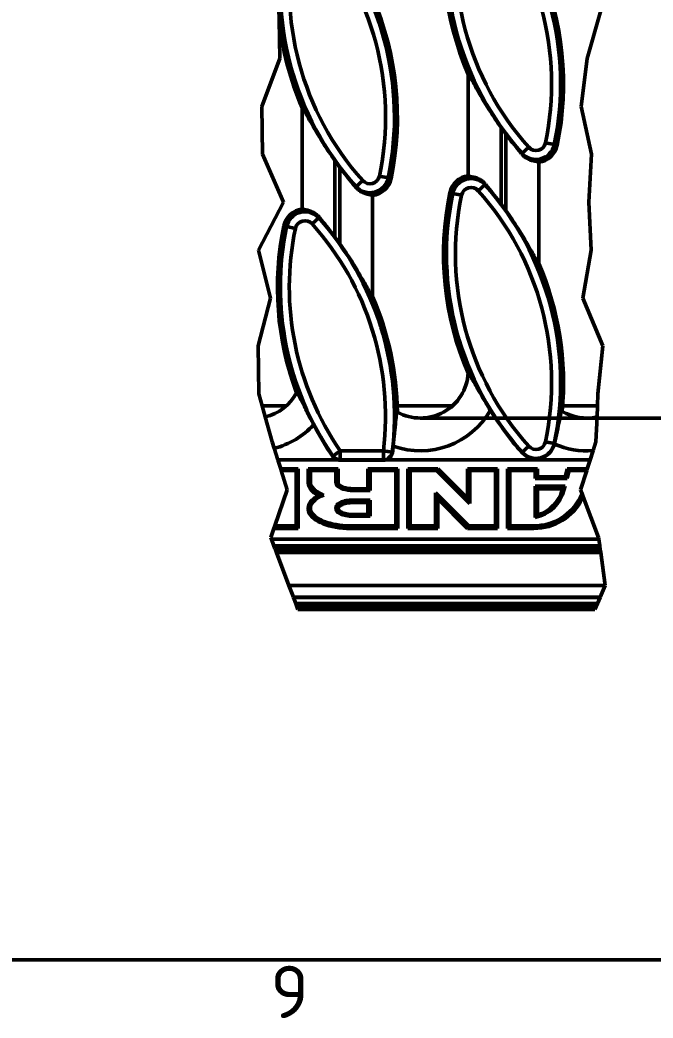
# Model space of a CAD drawing. Header units: millimetres. Extents: x 0 to 2219, y -32 to 1188.
# Drawn here: x 455.2 to 539.9, y 32.2 to 165.8 of the extents above; entities that cross this region are included whole.
import ezdxf

# ---------------------------------------------------------------- set-up
doc = ezdxf.new("R2010")
doc.units = ezdxf.units.MM
doc.header["$LTSCALE"] = 2
doc.layers.get('0').update_dxf_attribs({"lineweight": 50})
doc.layers.get('Defpoints').update_dxf_attribs({"lineweight": 50})
for name, color, linetype, lineweight in [('Bemaßung (ISO)', 7, 'Continuous', 50), ('Bruchlinie (ISO)', 7, 'Continuous', 50), ('Rahmen (ISO)', 7, 'Continuous', 50), ('Sichtbar (ISO)', 7, 'Continuous', 50), ('Sichtbar schmal (ISO)', 7, 'Continuous', 50)]:
    doc.layers.add(name, color=color, linetype=linetype, lineweight=lineweight)
doc.styles.add('Notiztext (DIN)', font='isocpeur.ttf')
doc.styles.add('TXT 3_5', font='isocpeur.ttf')
doc.dimstyles.new('Anrin Standard (DIN)', dxfattribs={"dimscale": 2, "dimtxt": 3.5, "dimasz": 2.5, "dimexe": 2, "dimexo": 0, "dimgap": 0.8, "dimtad": 1, "dimrnd": 1e-08, "dimtxsty": 'TXT 3_5', "dimcen": 0.09, "dimdle": 10, "dimclrd": 256, "dimclre": 256, "dimclrt": 256, "dimadec": 0, "dimazin": 2, "dimtfac": 0.714286, "dimtmove": 0, "dimatfit": 3, "dimfxl": 1, "dimtolj": 1, "dimlwd": -1, "dimlwe": -1, "dimarcsym": 0})

# ---------------------------------------------------------------- blocks, each defined once
blk = doc.blocks.new('Ränder Standardrahmen')
at = {"layer": 'Rahmen (ISO)', "flags": 128}
blk.add_lwpolyline([(20, 20), (20, 574), (821, 574), (821, 20), (20, 20)], dxfattribs=at)
at = {"layer": 'Rahmen (ISO)', "insert": (244.37, 16.1), "char_height": 3.5, "attachment_point": 7, "style": 'Notiztext (DIN)'}
blk.add_mtext('9', dxfattribs=at)
blk = doc.blocks.new('*D41')
at = {"layer": 'Bemaßung (ISO)', "transparency": 16777216}
for p, q in [((508.81, 232.5), (557.85, 232.5)), ((553.85, 227.5), (553.85, 117.5)), ((508.81, 112.5), (557.85, 112.5))]:
    blk.add_line(p, q, dxfattribs=at)
for points in [[(553.01, 227.5), (554.68, 227.5), (553.85, 232.5)], [(553.01, 117.5), (554.68, 117.5), (553.85, 112.5)]]:
    blk.add_solid(points, dxfattribs=at)
at = {"layer": 'Defpoints', "color": 0, "transparency": 16777216}
for p in [(508.81, 232.5), (508.81, 112.5), (553.85, 112.5)]:
    blk.add_point(p, dxfattribs=at)
at = {"layer": 'Bemaßung (ISO)', "transparency": 16777216, "insert": (545.25, 166.55), "char_height": 7, "attachment_point": 1, "rotation": 90, "style": 'TXT 3_5'}
blk.add_mtext('\\A1;150', dxfattribs=at)

msp = doc.modelspace()

# ---------------------------------------------------------------- linework, layer by layer
at = {"layer": 'Bruchlinie (ISO)'}
for p, q in [((532.9522, 167.0442), (531.121, 160.6308)), ((489.9952, 160.6308), (489.8962, 165.7848)), ((487.6056, 154.2173), (489.9952, 160.6308)), ((531.121, 160.6308), (530.2921, 154.2173)), ((487.6774, 147.8039), (487.6056, 154.2173)), ((530.2921, 154.2173), (531.6795, 147.8039)), ((490.4907, 141.3904), (487.6774, 147.8039)), ((531.6795, 147.8039), (531.349, 141.3904)), ((487.1206, 134.977), (490.4907, 141.3904)), ((531.349, 141.3904), (531.6438, 134.977)), ((488.7347, 128.5636), (487.1206, 134.977)), ((531.6438, 134.977), (530.5365, 128.5636)), ((487.1014, 122.1501), (488.7347, 128.5636)), ((530.5365, 128.5636), (533.221, 122.1501)), ((487.2007, 115.7367), (487.1014, 122.1501)), ((533.221, 122.1501), (532.5579, 115.7367)), ((487.6421, 114.1317), (487.2007, 115.7367)), ((532.5579, 115.7367), (532.4904, 114.1317)), ((488.0442, 112.6696), (487.6421, 114.1317)), ((532.4904, 114.1317), (532.4283, 112.6558)), ((488.9644, 109.3233), (488.0442, 112.6696)), ((532.4283, 112.6558), (532.288, 109.3233)), ((489.2392, 108.4511), (488.9644, 109.3233)), ((489.7274, 106.9015), (489.2392, 108.4511)), ((532.288, 109.3233), (531.9123, 108.1558)), ((490.1043, 105.7049), (489.7274, 106.9015)), ((531.5088, 106.9015), (531.1237, 105.7049)), ((531.9123, 108.1558), (531.5088, 106.9015)), ((490.177, 105.4744), (490.1043, 105.7049)), ((531.1237, 105.7049), (531.0496, 105.4744)), ((490.9849, 102.9098), (490.177, 105.4744)), ((531.0496, 105.4744), (530.2243, 102.9098)), ((489.331, 98.0776), (490.9849, 102.9098)), ((530.2243, 102.9098), (530.4269, 102.3721)), ((530.4269, 102.3721), (530.5794, 101.9672)), ((530.5794, 101.9672), (532.6401, 96.4964)), ((488.7898, 96.4964), (489.2111, 97.7273)), ((489.2111, 97.7273), (489.331, 98.0776)), ((488.8737, 96.2744), (488.7898, 96.4964)), ((488.8737, 96.2744), (489.1975, 95.4176)), ((532.6401, 96.4964), (532.6712, 96.2744)), ((532.7908, 95.4176), (532.6712, 96.2744)), ((489.3321, 95.0615), (489.1975, 95.4176)), ((489.3926, 94.9015), (489.3321, 95.0615)), ((489.3926, 94.9015), (489.5438, 94.5015)), ((532.7908, 95.4176), (532.8629, 94.9015)), ((532.9188, 94.5015), (532.8629, 94.9015)), ((491.2068, 90.1015), (489.5438, 94.5015)), ((532.9188, 94.5015), (533.5333, 90.1015)), ((491.8038, 88.5221), (491.2068, 90.1015)), ((533.5359, 90.0829), (532.8514, 88.5221)), ((533.5333, 90.1015), (533.5359, 90.0829)), ((491.8038, 88.5221), (491.8115, 88.5015)), ((492.1139, 87.7015), (491.8115, 88.5015)), ((532.8424, 88.5015), (532.4915, 87.7015)), ((532.8424, 88.5015), (532.8514, 88.5221)), ((492.2651, 87.3015), (492.1139, 87.7015)), ((492.2651, 87.3015), (492.4163, 86.9015)), ((532.1407, 86.9015), (532.3161, 87.3015)), ((532.4915, 87.7015), (532.3161, 87.3015))]:
    msp.add_line(p, q, dxfattribs=at)
msp.add_rational_spline([(489.8962, 165.7848), (489.8841, 166.4152), (489.8721, 167.0442)], [1.00000380315, 1.00067987736, 1.00110971986], degree=2, dxfattribs=at)
at = {"layer": 'Sichtbar (ISO)'}
for p, q in [((515.2091, 158.4741), (515.2091, 144.9295)), ((492.9869, 154.0297), (492.9869, 140.485)), ((524.6313, 133.1956), (524.6313, 146.7402)), ((502.4091, 128.7512), (502.4091, 142.2958)), ((489.7274, 106.9015), (497.7569, 106.9015)), ((504.1914, 106.9015), (531.5088, 106.9015)), ((490.1043, 105.7049), (492.4535, 105.7049)), ((492.4535, 105.7049), (492.1624, 105.4744)), ((492.4535, 105.7049), (492.4535, 97.7273)), ((493.7869, 103.8435), (493.7869, 105.7049)), ((493.7869, 105.7049), (497.7869, 105.7049)), ((493.7869, 105.7049), (494.0781, 105.4744)), ((497.7869, 105.7049), (497.4957, 105.4744)), ((497.7869, 105.7049), (497.7869, 103.8435)), ((498.0604, 106.8622), (503.8869, 106.8622)), ((501.7869, 103.0457), (501.7869, 105.7049)), ((501.7869, 105.7049), (505.7869, 105.7049)), ((501.7869, 105.7049), (502.0781, 105.4744)), ((505.7869, 105.7049), (505.4957, 105.4744)), ((505.7869, 105.7049), (505.7869, 97.7273)), ((507.1202, 97.7273), (507.1202, 105.7049)), ((507.1202, 105.7049), (511.1202, 105.7049)), ((507.1202, 105.7049), (507.4114, 105.4744)), ((511.1202, 105.7049), (510.9996, 105.4744)), ((511.1202, 105.7049), (515.1202, 101.7161)), ((515.1202, 101.7161), (515.1202, 105.7049)), ((515.1202, 105.7049), (519.1202, 105.7049)), ((515.1202, 105.7049), (515.4114, 105.4744)), ((519.1202, 105.7049), (518.829, 105.4744)), ((519.1202, 105.7049), (519.1202, 97.7273)), ((520.4535, 97.7273), (520.4535, 105.7049)), ((520.4535, 105.7049), (524.4535, 105.7049)), ((520.4535, 105.7049), (520.7447, 105.4744)), ((524.4535, 105.7049), (524.1624, 105.4744)), ((524.4535, 105.7049), (524.4535, 104.6412)), ((528.1869, 104.6412), (528.4535, 105.7049)), ((528.4535, 105.7049), (531.1237, 105.7049)), ((528.4535, 105.7049), (528.6809, 105.4744)), ((490.177, 105.4744), (492.1624, 105.4744)), ((492.1624, 105.4744), (492.1624, 98.0776)), ((494.0781, 103.9033), (494.0781, 105.4744)), ((494.0781, 105.4744), (497.4957, 105.4744)), ((497.4957, 105.4744), (497.4957, 103.9033)), ((502.0781, 102.8152), (502.0781, 105.4744)), ((502.0781, 105.4744), (505.4957, 105.4744)), ((505.4957, 105.4744), (505.4957, 98.0776)), ((507.4114, 98.0776), (507.4114, 105.4744)), ((507.4114, 105.4744), (510.9996, 105.4744)), ((510.9996, 105.4744), (515.4114, 101.075)), ((515.4114, 101.075), (515.4114, 105.4744)), ((515.4114, 105.4744), (518.829, 105.4744)), ((518.829, 105.4744), (518.829, 98.0776)), ((520.7447, 105.4744), (524.1624, 105.4744)), ((520.7447, 98.0776), (520.7447, 105.4744)), ((524.1624, 105.4744), (524.1624, 104.4107)), ((524.4535, 104.6412), (524.1624, 104.4107)), ((524.1624, 104.4107), (528.4142, 104.4107)), ((524.4535, 104.6412), (528.1869, 104.6412)), ((528.1869, 104.6412), (528.4142, 104.4107)), ((528.4142, 104.4107), (528.6809, 105.4744)), ((528.6809, 105.4744), (531.0496, 105.4744)), ((499.7869, 103.0457), (501.7869, 103.0457)), ((501.7869, 103.0457), (502.0781, 102.8152)), ((524.1624, 99.2003), (524.1624, 103.396)), ((524.1624, 103.396), (528.1598, 103.396)), ((524.4535, 103.0457), (524.1624, 103.396)), ((524.4535, 103.0457), (524.4535, 99.512)), ((527.7869, 103.0457), (524.4535, 103.0457)), ((527.759, 102.9346), (527.7869, 103.0457)), ((527.7869, 103.0457), (528.1598, 103.396)), ((528.1598, 103.396), (528.0415, 102.924)), ((499.7869, 102.8152), (502.0781, 102.8152)), ((499.7869, 101.5345), (502.0781, 101.5345)), ((501.7869, 101.1843), (502.0781, 101.5345)), ((502.0781, 101.5345), (502.0781, 99.3583)), ((515.2408, 98.0776), (510.829, 102.477)), ((511.1202, 101.7161), (510.829, 102.477)), ((510.829, 102.477), (510.829, 98.0776)), ((515.1202, 97.7273), (511.1202, 101.7161)), ((511.1202, 101.7161), (511.1202, 97.7273)), ((515.1202, 101.7161), (515.4114, 101.075)), ((530.4269, 102.3721), (530.1931, 101.9059)), ((530.5794, 101.9672), (530.4535, 101.7161)), ((501.7869, 101.1843), (499.7869, 101.1843)), ((501.7869, 99.5888), (501.7869, 101.1843)), ((499.7869, 99.5888), (501.7869, 99.5888)), ((502.0781, 99.3583), (499.7869, 99.3583)), ((501.7869, 99.5888), (502.0781, 99.3583)), ((492.4535, 97.7273), (489.2111, 97.7273)), ((492.1624, 98.0776), (489.331, 98.0776)), ((492.4535, 97.7273), (492.1624, 98.0776)), ((505.4957, 98.0776), (499.3869, 98.0776)), ((505.7869, 97.7273), (499.3869, 97.7273)), ((505.7869, 97.7273), (505.4957, 98.0776)), ((507.1202, 97.7273), (507.4114, 98.0776)), ((511.1202, 97.7273), (507.1202, 97.7273)), ((510.829, 98.0776), (507.4114, 98.0776)), ((511.1202, 97.7273), (510.829, 98.0776)), ((515.1202, 97.7273), (515.2408, 98.0776)), ((519.1202, 97.7273), (515.1202, 97.7273)), ((518.829, 98.0776), (515.2408, 98.0776)), ((519.1202, 97.7273), (518.829, 98.0776)), ((520.4535, 97.7273), (520.7447, 98.0776)), ((523.9814, 97.7273), (520.4535, 97.7273)), ((523.9814, 98.0776), (520.7447, 98.0776)), ((489.3321, 95.0615), (529.8594, 95.0615)), ((532.8629, 94.9015), (489.3926, 94.9015)), ((529.8594, 95.0615), (531.6882, 94.9015)), ((491.2068, 90.1015), (533.5333, 90.1015)), ((491.8115, 88.5015), (532.8424, 88.5015)), ((492.4163, 86.9015), (532.1407, 86.9015))]:
    msp.add_line(p, q, dxfattribs=at)
for centre, radius, start, end in [((552.0662, 174.4484), 40.1699, 168.215004, 203.432382), ((487.7742, 157.2214), 40.1699, 348.215004, 23.432382), ((465.552, 152.7769), 40.1699, 348.215004, 23.432382), ((529.844, 170.0039), 40.1699, 186.028941, 203.432382), ((552.0662, 174.4484), 39.82, 215.357831, 216.964052), ((524.2684, 149.6073), 2.8899, 277.214909, 348.215004), ((529.844, 170.0039), 39.82, 215.357831, 216.964052), ((502.0461, 145.1629), 2.8899, 277.214909, 348.215004), ((515.572, 142.0624), 2.8899, 97.214909, 168.215004), ((552.0662, 134.4484), 40.1699, 168.215004, 203.387756), ((493.3498, 137.618), 2.8899, 97.214909, 168.215004), ((487.7742, 117.2214), 39.82, 35.357831, 36.964052), ((529.844, 130.0039), 40.1699, 168.215004, 200.568304), ((465.552, 112.7769), 39.82, 35.357831, 36.964052), ((487.7742, 117.2214), 40.1699, 354.540652, 23.432382), ((465.552, 112.7769), 40.1699, 0.742119, 23.432382), ((508.8091, 118.9015), 6.4, 241.125067, 356.428375), ((486.5869, 118.9015), 6.4, 283.161768, 331.942712), ((552.0662, 134.4484), 39.82, 211.65343, 221.784996), ((531.0313, 118.9015), 6.4, 239.279964, 282.607549), ((529.844, 130.0039), 39.82, 207.514051, 214.624917), ((465.552, 112.7769), 39.82, 352.981485, 354.200378), ((524.2684, 109.6073), 2.54, 221.784996, 346.436718)]:
    msp.add_arc(centre, radius, start, end, dxfattribs=at)
for centre, major_axis, ratio, start_param, end_param in [((522.1426, 110.2955), (-4.5364, 1.4897), 0.74548224, 3.20171101, 3.22381376), ((497.9417, 107.9236), (-0.9234, 0.669), 0.89227112, 1.97586339, 2.25280093), ((504.0007, 107.8756), (-0.9713, -0.5396), 0.88313551, 1.00923732, 1.29176114), ((523.1202, 104.1509), (5.0727, 0), 0.99719425, 4.9193049, 6.03820664), ((523.1202, 104.091), (4.7816, 0), 0.99719425, 4.99498405, 6.03820664), ((523.9814, 105.003), (-6.9449, 0), 0.99719425, 1.57079633, 2.67794504), ((523.9814, 104.9431), (-7.2361, 0), 0.99719425, 1.57079633, 2.67794504)]:
    msp.add_ellipse(centre, major_axis=major_axis, ratio=ratio, start_param=start_param, end_param=end_param, dxfattribs=at)
for points, knots in [([(519.5909, 151.4053), (519.0445, 152.1764), (518.4873, 153.0063), (517.3484, 154.8134), (516.7818, 155.7901), (516.013, 157.1643), (515.6879, 157.7643), (515.4127, 158.2249), (515.3509, 158.3228), (515.2588, 158.4462), (515.2268, 158.4756), (515.2091, 158.4741)], [-1.17413138, -1.17413138, -1.17413138, -1.17413138, -0.82821986, -0.82821986, -0.41657877, -0.41657877, -0.15549961, -0.15549961, -0.07774981, -0.07774981, -0.0059838, -0.0059838, -0.0059838, -0.0059838]), ([(497.3687, 146.9608), (496.8223, 147.732), (496.265, 148.5619), (495.1262, 150.369), (494.5596, 151.3457), (493.7908, 152.7199), (493.4657, 153.3199), (493.1905, 153.7805), (493.1287, 153.8784), (493.0366, 154.0017), (493.0046, 154.0311), (492.9869, 154.0297)], [-1.17413138, -1.17413138, -1.17413138, -1.17413138, -0.82821986, -0.82821986, -0.41657877, -0.41657877, -0.15549961, -0.15549961, -0.07774981, -0.07774981, -0.0059838, -0.0059838, -0.0059838, -0.0059838]), ([(522.34, 147.884), (522.3044, 147.9263), (522.2688, 147.9688), (521.6676, 148.6872), (521.0795, 149.4177), (520.4529, 150.2352), (520.3515, 150.3687), (520.2495, 150.504)], [0.709582647, 0.709582647, 0.709582647, 0.709582647, 0.73010989, 0.73010989, 1.054656499, 1.054656499, 1.116700016, 1.116700016, 1.116700016, 1.116700016]), ([(524.6313, 146.7402), (524.591, 146.7712), (524.4879, 146.7963), (524.1074, 146.8704), (523.7893, 146.9309), (523.303, 147.1381), (523.1501, 147.2145), (522.8431, 147.4092), (522.6895, 147.528), (522.4822, 147.7247), (522.4098, 147.8016), (522.34, 147.884)], [0.043364886, 0.043364886, 0.043364886, 0.043364886, 0.19996601, 0.19996601, 0.399932019, 0.399932019, 0.475600656, 0.475600656, 0.551269293, 0.551269293, 0.592993875, 0.592993875, 0.592993875, 0.592993875]), ([(500.1177, 143.4396), (500.0822, 143.4819), (500.0465, 143.5244), (499.4454, 144.2428), (498.8573, 144.9733), (498.2306, 145.7907), (498.1293, 145.9242), (498.0273, 146.0596)], [0.709582647, 0.709582647, 0.709582647, 0.709582647, 0.73010989, 0.73010989, 1.054656499, 1.054656499, 1.116700016, 1.116700016, 1.116700016, 1.116700016]), ([(515.2091, 144.9295), (515.2494, 144.8985), (515.3525, 144.8734), (515.7331, 144.7993), (516.0512, 144.7388), (516.5374, 144.5316), (516.6903, 144.4552), (516.9973, 144.2605), (517.1509, 144.1417), (517.3583, 143.945), (517.4307, 143.8681), (517.5005, 143.7857)], [0.043364886, 0.043364886, 0.043364886, 0.043364886, 0.19996601, 0.19996601, 0.399932019, 0.399932019, 0.475600656, 0.475600656, 0.551269293, 0.551269293, 0.592993875, 0.592993875, 0.592993875, 0.592993875]), ([(502.4091, 142.2958), (502.3688, 142.3267), (502.2657, 142.3519), (501.8851, 142.426), (501.567, 142.4865), (501.0808, 142.6937), (500.9279, 142.7701), (500.6209, 142.9647), (500.4673, 143.0835), (500.2599, 143.2803), (500.1875, 143.3572), (500.1177, 143.4396)], [0.043364886, 0.043364886, 0.043364886, 0.043364886, 0.19996601, 0.19996601, 0.399932019, 0.399932019, 0.475600656, 0.475600656, 0.551269293, 0.551269293, 0.592993875, 0.592993875, 0.592993875, 0.592993875]), ([(517.5005, 143.7857), (517.536, 143.7434), (517.5717, 143.7009), (518.1728, 142.9825), (518.7609, 142.252), (519.3875, 141.4346), (519.4889, 141.301), (519.5909, 141.1657)], [0.709582647, 0.709582647, 0.709582647, 0.709582647, 0.73010989, 0.73010989, 1.054656499, 1.054656499, 1.116700016, 1.116700016, 1.116700016, 1.116700016]), ([(492.9869, 140.485), (493.0272, 140.4541), (493.1303, 140.4289), (493.5108, 140.3549), (493.8289, 140.2943), (494.3152, 140.0872), (494.4681, 140.0107), (494.7751, 139.8161), (494.9287, 139.6973), (495.136, 139.5006), (495.2084, 139.4236), (495.2782, 139.3412)], [0.043364886, 0.043364886, 0.043364886, 0.043364886, 0.19996601, 0.19996601, 0.399932019, 0.399932019, 0.475600656, 0.475600656, 0.551269293, 0.551269293, 0.592993875, 0.592993875, 0.592993875, 0.592993875]), ([(520.2495, 140.2644), (520.7959, 139.4933), (521.3531, 138.6634), (522.492, 136.8563), (523.0586, 135.8796), (523.8274, 134.5054), (524.1525, 133.9054), (524.4277, 133.4448), (524.4895, 133.3469), (524.5816, 133.2235), (524.6136, 133.1942), (524.6313, 133.1956)], [-1.17413138, -1.17413138, -1.17413138, -1.17413138, -0.82821986, -0.82821986, -0.41657877, -0.41657877, -0.15549961, -0.15549961, -0.07774981, -0.07774981, -0.0059838, -0.0059838, -0.0059838, -0.0059838]), ([(495.2782, 139.3412), (495.3138, 139.2989), (495.3494, 139.2564), (495.9506, 138.538), (496.5386, 137.8075), (497.1653, 136.9901), (497.2667, 136.8566), (497.3687, 136.7212)], [0.709582647, 0.709582647, 0.709582647, 0.709582647, 0.73010989, 0.73010989, 1.054656499, 1.054656499, 1.116700016, 1.116700016, 1.116700016, 1.116700016]), ([(498.0273, 135.82), (498.5736, 135.0488), (499.1309, 134.219), (500.2698, 132.4119), (500.8364, 131.4351), (501.6052, 130.0609), (501.9303, 129.461), (502.2055, 129.0004), (502.2673, 128.9024), (502.3593, 128.7791), (502.3914, 128.7497), (502.4091, 128.7512)], [-1.17413138, -1.17413138, -1.17413138, -1.17413138, -0.82821986, -0.82821986, -0.41657877, -0.41657877, -0.15549961, -0.15549961, -0.07774981, -0.07774981, -0.0059838, -0.0059838, -0.0059838, -0.0059838]), ([(518.1699, 113.5516), (518.08, 113.6976), (517.9901, 113.8441), (517.4486, 114.7328), (517.0158, 115.4677), (516.2736, 116.7568), (515.9724, 117.2927), (515.6074, 117.9256), (515.478, 118.1455), (515.3102, 118.3994), (515.2549, 118.4716), (515.2104, 118.5007), (515.2028, 118.5033), (515.1967, 118.5028)], [-3.03299255, -3.03299255, -3.03299255, -3.03299255, -2.970347259, -2.970347259, -2.65366767, -2.65366767, -2.364491632, -2.364491632, -2.194427169, -2.194427169, -2.078706025, -2.078706025, -2.049286868, -2.049286868, -2.049286868, -2.049286868]), ([(494.5278, 111.6084), (494.3965, 111.8606), (494.2659, 112.1131), (493.827, 112.9691), (493.5333, 113.5547), (493.0501, 114.5167), (492.8492, 114.9155), (492.5498, 115.4743), (492.4382, 115.6671), (492.3022, 115.8509), (492.2622, 115.8881), (492.2347, 115.8913)], [-2.722444231, -2.722444231, -2.722444231, -2.722444231, -2.613973065, -2.613973065, -2.351363093, -2.351363093, -2.127906055, -2.127906055, -1.951410727, -1.951410727, -1.839876478, -1.839876478, -1.839876478, -1.839876478]), ([(505.7185, 113.2972), (505.6801, 113.2721), (505.6436, 113.1695), (505.5645, 112.7733), (505.5237, 112.444), (505.4359, 111.5958), (505.3885, 111.0647), (505.2843, 109.9353), (505.2284, 109.3462), (505.1681, 108.7531)], [-1.714338022, -1.714338022, -1.714338022, -1.714338022, -1.546041471, -1.546041471, -1.333938794, -1.333938794, -1.100533641, -1.100533641, -0.877188028, -0.877188028, -0.877188028, -0.877188028]), ([(527.7619, 113.3996), (527.7201, 113.3765), (527.6718, 113.2765), (527.549, 112.8882), (527.4728, 112.5667), (527.2958, 111.7429), (527.1944, 111.2354), (526.9799, 110.1745), (526.8694, 109.6338), (526.7549, 109.0885)], [-1.704611293, -1.704611293, -1.704611293, -1.704611293, -1.533356501, -1.533356501, -1.320401639, -1.320401639, -1.093099504, -1.093099504, -0.884075305, -0.884075305, -0.884075305, -0.884075305]), ([(497.0766, 107.3781), (497.1567, 107.2621), (497.2583, 107.1618), (497.4901, 107.0004), (497.6203, 106.9395), (497.7569, 106.9021)], [0, 0, 0, 0, 0.052859105, 0.052859105, 0.105941668, 0.105941668, 0.105941668, 0.105941668]), ([(505.0736, 107.9113), (505.0592, 107.7944), (505.0271, 107.6797), (504.9312, 107.4633), (504.867, 107.3615), (504.6914, 107.16), (504.5906, 107.0878), (504.4162, 106.9805), (504.306, 106.933), (504.1914, 106.902)], [-0.128355506, -0.128355506, -0.128355506, -0.128355506, -0.102709669, -0.102709669, -0.076803574, -0.076803574, -0.044499925, -0.044499925, -0.000000018, -0.000000018, -0.000000018, -0.000000018]), ([(495.1786, 102.1408), (494.7473, 102.3707), (494.0377, 102.9104), (493.7869, 103.5264), (493.7869, 103.8435)], [0.000032645, 0.000032645, 0.000032645, 0.000032645, 0.485322935, 1, 1, 1, 1]), ([(495.8665, 102.2023), (495.1897, 102.4741), (494.2966, 103.0769), (494.0781, 103.6642), (494.0781, 103.9033)], [0.000000001, 0.000000001, 0.000000001, 0.000000001, 0.571428571, 1, 1, 1, 1]), ([(497.4957, 103.9033), (497.4957, 103.7894), (497.5648, 103.5664), (497.8617, 103.2452), (498.5246, 102.9248), (499.3119, 102.8152), (499.7869, 102.8152)], [0, 0, 0, 0, 0.14285714, 0.28571429, 0.57142857, 1, 1, 1, 1]), ([(497.7869, 103.8435), (497.7869, 103.7838), (497.8207, 103.6645), (498.0193, 103.4379), (498.5926, 103.1503), (499.3381, 103.0457), (499.7869, 103.0457)], [0, 0, 0, 0, 0.14285714, 0.28571429, 0.57142857, 1, 1, 1, 1]), ([(499.3869, 97.7273), (498.0875, 97.7273), (496.1467, 98.0634), (494.4476, 99.0239), (493.8774, 99.7577), (493.7588, 100.3747), (493.8656, 100.9918), (494.3286, 101.606), (494.9287, 102.0055), (495.1786, 102.1408)], [0, 0, 0, 0, 0.30382406, 0.45573608, 0.60764811, 0.68360412, 0.75956014, 0.91147217, 1, 1, 1, 1]), ([(499.3869, 98.0776), (498.1196, 98.0776), (496.2268, 98.4077), (494.6263, 99.3211), (494.144, 99.9613), (494.057, 100.437), (494.135, 100.9118), (494.603, 101.5529), (495.3938, 102.0112), (495.8665, 102.2023)], [0, 0, 0, 0, 0.285714286, 0.428571429, 0.571428571, 0.642857143, 0.714285714, 0.857142857, 1, 1, 1, 1]), ([(495.1786, 102.1408), (495.2925, 102.1523), (495.3979, 102.1624), (495.6249, 102.1827), (495.7453, 102.1928), (495.8665, 102.2023)], [0.000089199, 0.000089199, 0.000089199, 0.000089199, 0.070218574, 0.070218574, 0.14073321, 0.14073321, 0.14073321, 0.14073321]), ([(499.7869, 99.3583), (499.4703, 99.3583), (498.8374, 99.4159), (498.179, 99.6205), (497.7869, 99.8674), (497.5641, 100.1083), (497.4612, 100.4463), (497.5469, 100.7293), (497.6764, 100.9044), (497.8359, 101.0572), (498.1802, 101.2717), (498.8368, 101.4771), (499.4703, 101.5345), (499.7869, 101.5345)], [0, 0, 0, 0, 0.14285714, 0.28571429, 0.35714286, 0.42857143, 0.5, 0.57142857, 0.60714286, 0.64285714, 0.71428571, 0.85714286, 1, 1, 1, 1]), ([(499.7869, 101.1843), (499.4877, 101.1843), (498.8892, 101.1299), (498.2899, 100.939), (498.0098, 100.761), (497.8951, 100.6505), (497.8121, 100.5357), (497.77, 100.3865), (497.8205, 100.2075), (497.9698, 100.0375), (498.2898, 99.834), (498.8895, 99.6432), (499.4877, 99.5888), (499.7869, 99.5888)], [0, 0, 0, 0, 0.14285714, 0.28571429, 0.35714286, 0.39285714, 0.42857143, 0.5, 0.57142857, 0.64285714, 0.71428571, 0.85714286, 1, 1, 1, 1])]:
    msp.add_open_spline(points, degree=3, knots=knots, dxfattribs=at)
msp.add_open_spline([(524.4535, 99.512), (524.3136, 99.355), (524.1624, 99.2003)], degree=2, dxfattribs=at)
at = {"layer": 'Sichtbar schmal (ISO)'}
for p, q in [((519.5909, 141.1657), (519.5909, 151.4053)), ((520.2495, 150.504), (520.2495, 140.2644)), ((523.2987, 148.7408), (522.4073, 147.9442)), ((525.5414, 149.3417), (526.7116, 149.0976)), ((526.7116, 149.0976), (527.0974, 149.0171)), ((497.3687, 136.7212), (497.3687, 146.9608)), ((522.4073, 147.9442), (522.34, 147.884)), ((498.0273, 146.0596), (498.0273, 135.82)), ((501.0765, 144.2964), (500.1851, 143.4998)), ((503.3191, 144.8973), (504.4894, 144.6531)), ((504.4894, 144.6531), (504.8752, 144.5726)), ((500.1851, 143.4998), (500.1177, 143.4396)), ((517.4331, 143.7255), (516.5417, 142.9289)), ((517.4331, 143.7255), (517.5005, 143.7857)), ((513.1288, 142.5722), (512.743, 142.6527)), ((513.1288, 142.5722), (514.2991, 142.328)), ((495.2108, 139.281), (494.3195, 138.4845)), ((495.2108, 139.281), (495.2782, 139.3412)), ((490.9066, 138.1277), (490.5208, 138.2082)), ((490.9066, 138.1277), (492.0768, 137.8836)), ((490.8541, 114.1317), (487.6421, 114.1317)), ((513.0763, 114.1317), (505.6991, 114.1317)), ((532.4904, 114.1317), (527.8251, 114.1317)), ((523.2987, 108.7408), (522.4073, 107.9442)), ((525.5414, 109.3417), (526.7116, 109.0976)), ((526.7116, 109.0976), (526.7549, 109.0885)), ((497.0993, 107.4229), (497.0766, 107.3781)), ((497.0993, 107.4229), (498.0834, 108.1015)), ((498.0604, 106.8622), (498.0834, 106.9061)), ((498.0834, 108.1015), (498.0834, 106.9061)), ((498.0834, 108.1015), (503.848, 108.1015)), ((503.848, 106.9061), (498.0834, 106.9061)), ((503.848, 106.9061), (503.848, 108.1015)), ((503.848, 108.1015), (505.0347, 107.9567)), ((503.848, 106.9061), (503.8869, 106.8622)), ((505.0736, 107.9113), (505.0347, 107.9567)), ((522.4073, 107.9442), (522.3744, 107.9148)), ((493.7869, 103.8435), (494.0781, 103.9033)), ((497.7869, 103.8435), (497.4957, 103.9033)), ((499.7869, 103.0457), (499.7869, 102.8152)), ((527.759, 102.9346), (528.0415, 102.924)), ((499.7869, 101.1843), (499.7869, 101.5345)), ((530.4535, 101.7161), (530.1931, 101.9059)), ((499.7869, 99.5888), (499.7869, 99.3583)), ((499.3869, 97.7273), (499.3869, 98.0776)), ((523.9814, 97.7273), (523.9814, 98.0776)), ((532.6712, 96.2744), (488.8737, 96.2744)), ((532.7908, 95.4176), (489.1975, 95.4176)), ((489.5438, 94.5015), (532.9188, 94.5015)), ((532.8514, 88.5221), (491.8038, 88.5221)), ((492.1139, 87.7015), (532.4915, 87.7015)), ((532.3161, 87.3015), (492.2651, 87.3015))]:
    msp.add_line(p, q, dxfattribs=at)
for centre, radius, start, end in [((487.7742, 157.2214), 39.7758, 348.215004, 41.784996), ((552.0662, 174.4484), 39.7758, 168.215004, 221.784996), ((552.0662, 174.4484), 38.5804, 168.215004, 221.784996), ((487.7742, 157.2214), 38.5804, 348.215004, 41.784996), ((465.552, 152.7769), 39.7758, 348.215004, 41.784996), ((529.844, 170.0039), 39.7758, 168.215004, 221.784996), ((529.844, 170.0039), 38.5804, 168.215004, 221.784996), ((465.552, 152.7769), 38.5804, 348.215004, 41.784996), ((524.2684, 149.6073), 2.4958, 221.784996, 348.215004), ((524.2684, 149.6073), 1.3004, 221.784996, 348.215004), ((502.0461, 145.1629), 2.4958, 221.784996, 348.215004), ((502.0461, 145.1629), 1.3004, 221.784996, 348.215004), ((515.572, 142.0624), 2.4958, 41.784996, 168.215004), ((515.572, 142.0624), 1.3004, 41.784996, 168.215004), ((487.7742, 117.2214), 39.7758, 348.215004, 41.784996), ((552.0662, 134.4484), 39.7758, 168.215004, 221.784996), ((552.0662, 134.4484), 38.5804, 168.215004, 221.784996), ((487.7742, 117.2214), 38.5804, 348.215004, 41.784996), ((493.3498, 137.618), 2.4958, 41.784996, 168.215004), ((465.552, 112.7769), 39.7758, 353.039465, 41.784996), ((529.844, 130.0039), 39.7758, 168.215004, 214.590522), ((529.844, 130.0039), 38.5804, 168.215004, 214.590522), ((493.3498, 137.618), 1.3004, 41.784996, 168.215004), ((465.552, 112.7769), 38.5804, 353.039465, 41.784996), ((508.8091, 118.9015), 10.7818, 250.263435, 330.251229), ((486.5869, 118.9015), 10.7818, 284.240998, 317.434873), ((524.2684, 109.6073), 2.4958, 221.784996, 348.215004), ((524.2684, 109.6073), 1.3004, 221.784996, 348.215004), ((531.0313, 118.9015), 10.7818, 246.5314, 274.687126)]:
    msp.add_arc(centre, radius, start, end, dxfattribs=at)
msp.add_open_spline([(498.0834, 106.9061), (497.6986, 106.9076), (497.3191, 107.1069), (497.0993, 107.4229)], degree=3, dxfattribs=at)
msp.add_open_spline([(503.848, 106.9061), (504.344, 106.9094), (504.8177, 107.2506), (504.979, 107.719), (505.0055, 107.796), (505.0242, 107.8758), (505.0347, 107.9567)], degree=3, knots=[0, 0, 0, 0, 0.85876522, 0.85876522, 0.85876522, 1, 1, 1, 1], dxfattribs=at)

# ---------------------------------------------------------------- block references
at = {"xscale": 2, "yscale": 2, "zscale": 2}
msp.add_blockref('Ränder Standardrahmen', (0, 0), dxfattribs=at)

# ---------------------------------------------------------------- dimensions: what is measured, and where the dimension line sits
at = {"layer": 'Bemaßung (ISO)'}
dim = msp.add_linear_dim(base=(553.848, 112.5015), p1=(508.8091, 232.5015), p2=(508.8091, 112.5015), angle=90, dimstyle='Anrin Standard (DIN)', override={"dimgap": 0.8, "dimdec": 2, "dimlfac": 1.25, "dimtol": 0, "dimlim": 0, "dimtp": 0, "dimtm": 0, "dimtdec": 2, "dimtofl": 0, "dimatfit": 1}, dxfattribs=at)
dim.commit()
dim.dimension.update_dxf_attribs({"geometry": '*D41', "text_midpoint": (553.848, 172.5015), "dimtype": 160})

doc.saveas('drawing.dxf')
